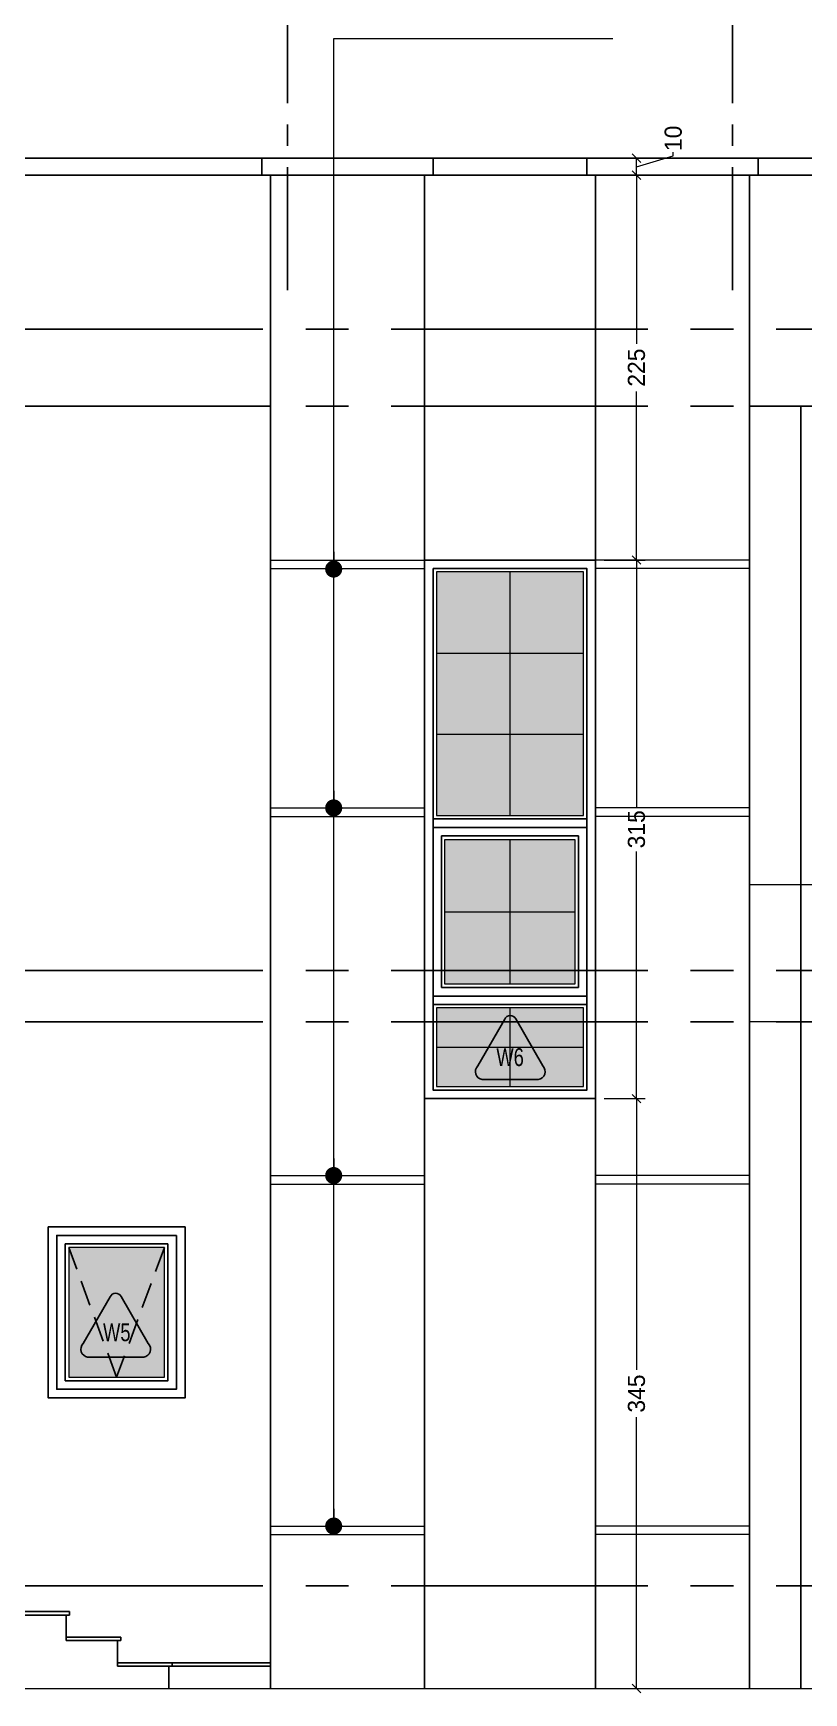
# Model space of a CAD drawing. Header units: centimetres. Extents: x 7997 to 116674, y 1017 to 13844.
# Drawn here: x 61108 to 61559, y 8886 to 9856 of the extents above; entities that cross this region are included whole.
import ezdxf

# ---------------------------------------------------------------- set-up
doc = ezdxf.new("R2010")
doc.units = ezdxf.units.CM
doc.header["$LTSCALE"] = 200
doc.header["$PDMODE"] = 2
doc.linetypes.add('A-106-Typical Floor Plan$0$HIDDEN', pattern=[0.375, 0.25, -0.125])
doc.linetypes.add('CENTER2', pattern=[1.125, 0.75, -0.125, 0.125, -0.125])
for name, color, linetype in [('AXIS', 9, 'CENTER2'), ('COL', 1, 'Continuous'), ('DIM', 11, 'Continuous'), ('STEP', 7, 'Continuous'), ('WIN', 6, 'Continuous'), ('WINDOR', 6, 'Continuous')]:
    doc.layers.add(name, color=color, linetype=linetype)
for name, color, linetype, lineweight in [('HAT', 8, 'Continuous', 9), ('Level 10', 7, 'Continuous', 0), ('TEXT', 6, 'Continuous', 18), ('WALL', 3, 'Continuous', 25)]:
    doc.layers.add(name, color=color, linetype=linetype, lineweight=lineweight)
doc.styles.add('SWISS', font='swisscl.ttf')
doc.styles.add('T2', font='')
doc.styles.get('T2').set_extended_font_data('Elisia')
doc.dimstyles.new('NORMAL', dxfattribs={"dimtxt": 18, "dimasz": 5, "dimexe": 5, "dimexo": 5, "dimgap": 1, "dimtad": 0, "dimdec": 0, "dimdsep": 46, "dimtxsty": 'T2', "dimblk1": 'OBLIQUE', "dimblk2": 'OBLIQUE', "dimsah": 1, "dimcen": 0.09, "dimclrd": 4, "dimclre": 4, "dimclrt": 6, "dimadec": 0, "dimazin": 0, "dimtfac": 1, "dimtdec": 0, "dimtofl": 0, "dimtmove": 1, "dimatfit": 2, "dimldrblk": 'OPEN30', "dimfxl": 0, "dimtolj": 1, "dimtzin": 0, "dimlwd": 5, "dimlwe": 5, "dimarcsym": 0})
doc.dimstyles.new('NORMAL-1', dxfattribs={"dimtxt": 10, "dimasz": 5, "dimexe": 5, "dimexo": 5, "dimgap": 1, "dimtad": 0, "dimdec": 0, "dimdsep": 46, "dimtxsty": 'T2', "dimblk1": 'OBLIQUE', "dimblk2": 'OBLIQUE', "dimsah": 1, "dimcen": 0.09, "dimclrd": 4, "dimclre": 4, "dimclrt": 6, "dimadec": 0, "dimazin": 0, "dimtfac": 1, "dimtdec": 0, "dimtofl": 0, "dimtmove": 1, "dimatfit": 3, "dimldrblk": 'OPEN30', "dimfxl": 0, "dimtolj": 1, "dimtzin": 0, "dimlwd": 5, "dimlwe": 5, "dimarcsym": 0})

# ---------------------------------------------------------------- blocks, each defined once
blk = doc.blocks.new('_OBLIQUE')
at = {"color": 0, "linetype": 'ByBlock'}
blk.add_line((-0.5, -0.5), (0.5, 0.5), dxfattribs=at)
blk = doc.blocks.new('DOT')
at = {"color": 0, "linetype": 'ByBlock'}
blk.add_line((-0.5, 0), (-1, 0), dxfattribs=at)
at = {"color": 0, "linetype": 'ByBlock', "const_width": 0.5}
blk.add_lwpolyline([(-0.25, 0, 1), (0.25, 0, 1)], format="xyb", close=True, dxfattribs=at)
blk = doc.blocks.new('*D911')
at = {"layer": 'Defpoints', "color": 0, "ltscale": 150, "transparency": 16777216}
for p in [(61436.9, 9233.17), (61460.87, 9233.17), (61436.9, 8888.17)]:
    blk.add_point(p, dxfattribs=at)
at = {"layer": 'DIM', "color": 4, "lineweight": 5, "ltscale": 150, "transparency": 16777216}
for p, q in [((61441.9, 9233.17), (61465.87, 9233.17)), ((61460.87, 9233.17), (61460.87, 9074.53)), ((61460.87, 8888.17), (61460.87, 9046.81)), ((61441.9, 8888.17), (61465.87, 8888.17))]:
    blk.add_line(p, q, dxfattribs=at)
at = {"layer": 'DIM', "color": 4, "lineweight": 5, "ltscale": 150, "transparency": 16777216, "xscale": 5, "yscale": 5, "zscale": 5}
for p, rotation in [((61460.87, 9233.17), 90), ((61460.87, 8888.17), 270)]:
    blk.add_blockref('_OBLIQUE', p, dxfattribs=dict(at, rotation=rotation))
at = {"layer": 'DIM', "color": 6, "ltscale": 150, "transparency": 16777216, "insert": (61460.87, 9060.67), "char_height": 10, "attachment_point": 5, "rotation": 90, "style": 'T2'}
blk.add_mtext('\\A1;345', dxfattribs=at)
blk = doc.blocks.new('_Open30')
at = {"color": 0, "linetype": 'ByBlock', "lineweight": -2}
for p, q in [((-1, 0.27), (0, 0)), ((0, 0), (-1, -0.27)), ((0, 0), (-1, 0))]:
    blk.add_line(p, q, dxfattribs=at)
blk = doc.blocks.new('*D912')
at = {"layer": 'Defpoints', "color": 0, "ltscale": 150, "transparency": 16777216}
for p in [(61436.9, 9548.17), (61460.87, 9548.17), (61436.9, 9233.17)]:
    blk.add_point(p, dxfattribs=at)
at = {"layer": 'DIM', "color": 4, "lineweight": 5, "ltscale": 150, "transparency": 16777216}
for p, q in [((61441.9, 9548.17), (61465.87, 9548.17)), ((61460.87, 9548.17), (61460.87, 9403.57)), ((61460.87, 9233.17), (61460.87, 9377.76)), ((61441.9, 9233.17), (61465.87, 9233.17))]:
    blk.add_line(p, q, dxfattribs=at)
at = {"layer": 'DIM', "color": 4, "lineweight": 5, "ltscale": 150, "transparency": 16777216, "xscale": 5, "yscale": 5, "zscale": 5}
for p, rotation in [((61460.87, 9548.17), 90), ((61460.87, 9233.17), 270)]:
    blk.add_blockref('_OBLIQUE', p, dxfattribs=dict(at, rotation=rotation))
at = {"layer": 'DIM', "color": 6, "ltscale": 150, "transparency": 16777216, "insert": (61460.87, 9390.67), "char_height": 10, "attachment_point": 5, "rotation": 90, "style": 'T2'}
blk.add_mtext('\\A1;315', dxfattribs=at)
blk = doc.blocks.new('*D913')
at = {"layer": 'Defpoints', "color": 0, "ltscale": 150, "transparency": 16777216}
for p in [(61460.87, 9773.17), (61460.87, 9773.17), (61436.9, 9548.17)]:
    blk.add_point(p, dxfattribs=at)
at = {"layer": 'DIM', "color": 4, "lineweight": 5, "ltscale": 150, "transparency": 16777216}
for p, q in [((61460.87, 9773.17), (61460.87, 9674.53)), ((61460.87, 9548.17), (61460.87, 9646.81)), ((61441.9, 9548.17), (61465.87, 9548.17))]:
    blk.add_line(p, q, dxfattribs=at)
at = {"layer": 'DIM', "color": 4, "lineweight": 5, "ltscale": 150, "transparency": 16777216, "xscale": 5, "yscale": 5, "zscale": 5}
for p, rotation in [((61460.87, 9773.17), 90), ((61460.87, 9548.17), 270)]:
    blk.add_blockref('_OBLIQUE', p, dxfattribs=dict(at, rotation=rotation))
at = {"layer": 'DIM', "color": 6, "ltscale": 150, "transparency": 16777216, "insert": (61460.87, 9660.67), "char_height": 10, "attachment_point": 5, "rotation": 90, "style": 'T2'}
blk.add_mtext('\\A1;225', dxfattribs=at)
blk = doc.blocks.new('*D914')
at = {"layer": 'Defpoints', "color": 0, "ltscale": 150, "transparency": 16777216}
for p in [(61460.87, 9783.17), (61460.87, 9783.17), (61460.87, 9773.17)]:
    blk.add_point(p, dxfattribs=at)
at = {"layer": 'DIM', "color": 4, "lineweight": 5, "ltscale": 150, "transparency": 16777216}
for p, q in [((61460.87, 9778.17), (61482.37, 9784.62)), ((61482.37, 9784.62), (61482.37, 9786.62)), ((61460.87, 9773.17), (61460.87, 9783.17))]:
    blk.add_line(p, q, dxfattribs=at)
at = {"layer": 'DIM', "color": 4, "lineweight": 5, "ltscale": 150, "transparency": 16777216, "xscale": 5, "yscale": 5, "zscale": 5}
for p, rotation in [((61460.87, 9783.17), 90), ((61460.87, 9773.17), 270)]:
    blk.add_blockref('_OBLIQUE', p, dxfattribs=dict(at, rotation=rotation))
at = {"layer": 'DIM', "color": 6, "ltscale": 150, "transparency": 16777216, "insert": (61482.37, 9794.76), "char_height": 10, "attachment_point": 5, "rotation": 90, "style": 'T2'}
blk.add_mtext('\\A1;10', dxfattribs=at)

msp = doc.modelspace()

# ---------------------------------------------------------------- hatches: boundary and pattern name
at = {"layer": 'WALL'}
h = msp.add_hatch(color=5, dxfattribs=at)
h.set_gradient(color1=(0, 0, 255), one_color=1, tint=1, name='INVHEMISPHERICAL')
h.paths.add_polyline_path([(61429.8975, 9286.1685), (61343.8975, 9286.1685), (61343.8975, 9240.1685), (61429.8975, 9240.1685)])
h.paths.add_polyline_path([(61348.8975, 9384.801), (61424.8975, 9384.801), (61424.8975, 9300.1685), (61348.8975, 9300.1685)])
h.paths.add_polyline_path([(61429.8975, 9541.1685), (61343.8975, 9541.1685), (61343.8975, 9398.801), (61429.8975, 9398.801)])
h = msp.add_hatch(color=5, dxfattribs=at)
h.set_gradient(color1=(0, 0, 255), one_color=1, tint=1, name='INVHEMISPHERICAL')
h.paths.add_polyline_path([(61184.8975, 9146.1685), (61128.8975, 9146.1685), (61128.8975, 9070.1685), (61184.8975, 9070.1685)])

# ---------------------------------------------------------------- linework, layer by layer
at = {"layer": 'AXIS', "ltscale": 0.5}
for p, q in [((61256.8975, 10115.396), (61256.8975, 9706.0325)), ((61516.8975, 10115.396), (61516.8975, 9706.0325))]:
    msp.add_line(p, q, dxfattribs=at)
at = {"layer": 'AXIS'}
for p, q in [((60417.4742, 9783.1685), (62658.1136, 9783.1685)), ((60417.4742, 9683.1685), (62658.1136, 9683.1685)), ((60417.4742, 9638.1685), (62658.1136, 9638.1685)), ((60417.4742, 9308.1685), (62658.1136, 9308.1685)), ((60417.4742, 9278.1685), (62658.1136, 9278.1685)), ((60417.4742, 8948.1685), (62658.1136, 8948.1685))]:
    msp.add_line(p, q, dxfattribs=at)
at = {"layer": 'COL', "ltscale": 150}
for p, q in [((61241.8975, 9783.1685), (60756.8975, 9783.1685)), ((62201.8975, 9783.1685), (61241.8975, 9783.1685)), ((61241.8975, 9773.1685), (61241.8975, 9783.1685)), ((61341.8975, 9773.1685), (61341.8975, 9783.1685)), ((61431.8975, 9773.1685), (61431.8975, 9783.1685)), ((61531.8975, 9773.1685), (61531.8975, 9783.1685)), ((61241.8975, 9773.1685), (60756.8975, 9773.1685)), ((62201.8975, 9773.1685), (61241.8975, 9773.1685)), ((61246.8975, 9773.1685), (61246.8975, 8888.1685)), ((61336.8975, 8888.1685), (61336.8975, 9773.1685)), ((61436.8975, 8888.1685), (61436.8975, 9773.1685)), ((61526.8975, 9773.1685), (61526.8975, 8888.1685)), ((60841.8975, 9638.1685), (61246.8975, 9638.1685)), ((61526.8975, 9638.1685), (61941.8975, 9638.1685))]:
    msp.add_line(p, q, dxfattribs=at)
at = {"layer": 'HAT', "ltscale": 150}
for p, q in [((61246.8975, 9548.1685), (61336.8975, 9548.1685)), ((61246.8975, 9543.1685), (61336.8975, 9543.1685)), ((61526.8975, 9548.1685), (61436.8975, 9548.1685)), ((61526.8975, 9543.1685), (61436.8975, 9543.1685)), ((61246.8975, 9403.1685), (61336.8975, 9403.1685)), ((61246.8975, 9398.1685), (61336.8975, 9398.1685)), ((61526.8975, 9403.1685), (61436.8975, 9403.1685)), ((61526.8975, 9398.1685), (61436.8975, 9398.1685)), ((61246.8975, 9188.1685), (61336.8975, 9188.1685)), ((61246.8975, 9183.1685), (61336.8975, 9183.1685)), ((61526.8975, 9188.1685), (61436.8975, 9188.1685)), ((61526.8975, 9183.1685), (61436.8975, 9183.1685)), ((61246.8975, 8983.1685), (61336.8975, 8983.1685)), ((61246.8975, 8978.1685), (61336.8975, 8978.1685)), ((61526.8975, 8983.1685), (61436.8975, 8983.1685)), ((61526.8975, 8978.1685), (61436.8975, 8978.1685))]:
    msp.add_line(p, q, dxfattribs=at)
at = {"layer": 'HAT'}
for p, q in [((61386.8975, 9541.1685), (61386.8975, 9398.801)), ((61343.8975, 9493.7126), (61429.8975, 9493.7126)), ((61343.8975, 9446.2568), (61429.8975, 9446.2568)), ((61386.8975, 9384.801), (61386.8975, 9300.1685)), ((61941.8975, 9358.1685), (61526.8975, 9358.1685)), ((61348.8975, 9342.4847), (61424.8975, 9342.4847)), ((61386.8975, 9286.1685), (61386.8975, 9240.1685)), ((61941.8975, 9278.1685), (61526.8975, 9278.1685)), ((61343.8975, 9263.1685), (61429.8975, 9263.1685))]:
    msp.add_line(p, q, dxfattribs=at)
for points in [[(61429.8975, 9541.1685), (61343.8975, 9541.1685), (61343.8975, 9398.801), (61429.8975, 9398.801)], [(61348.8975, 9384.801), (61424.8975, 9384.801), (61424.8975, 9300.1685), (61348.8975, 9300.1685)], [(61429.8975, 9286.1685), (61343.8975, 9286.1685), (61343.8975, 9240.1685), (61429.8975, 9240.1685)], [(61184.8975, 9146.1685), (61128.8975, 9146.1685), (61128.8975, 9070.1685), (61184.8975, 9070.1685)]]:
    msp.add_lwpolyline(points, close=True, dxfattribs=at)
at = {"layer": 'Level 10'}
msp.add_line((60417.4742, 8888.1685), (62658.1136, 8888.1685), dxfattribs=at)
at = {"layer": 'STEP'}
for p, q in [((61129.3975, 8933.1685), (61097.3975, 8933.1685)), ((61127.3975, 8931.1685), (61097.3975, 8931.1685)), ((61127.3975, 8931.1685), (61127.3975, 8916.1685)), ((61129.3975, 8931.1685), (61127.3975, 8931.1685)), ((61129.3975, 8933.1685), (61129.3975, 8931.1685)), ((61159.3975, 8918.1685), (61127.3975, 8918.1685)), ((61157.3975, 8916.1685), (61127.3975, 8916.1685)), ((61159.3975, 8916.1685), (61157.3975, 8916.1685)), ((61157.3975, 8916.1685), (61157.3975, 8901.1685)), ((61159.3975, 8916.1685), (61159.3975, 8918.1685)), ((61157.3975, 8903.1685), (61246.8975, 8903.1685)), ((61246.8975, 8901.1685), (61157.3975, 8901.1685)), ((61187.3975, 8901.1685), (61187.3975, 8888.1685)), ((61189.3975, 8901.1685), (61187.3975, 8901.1685)), ((61189.3975, 8903.1685), (61189.3975, 8901.1685))]:
    msp.add_line(p, q, dxfattribs=at)
for points in [[(61383.7886, 9279.6133, -0.64981449), (61390.2486, 9279.7526), (61406.0994, 9252.2982, -0.61363207), (61403.463, 9244.3752), (61370.6546, 9244.3752, -0.61363207), (61368.0182, 9252.2982)], [(61153.1044, 9117.2392, -0.64981449), (61159.5644, 9117.3784), (61175.4152, 9089.924, -0.61363207), (61172.7788, 9082.0011), (61139.9703, 9082.0011, -0.61363207), (61137.334, 9089.924)]]:
    msp.add_lwpolyline(points, format="xyb", close=True, dxfattribs=at)
at = {"layer": 'WALL'}
for p, q in [((61336.8975, 9548.1685), (61336.8975, 9233.1685)), ((61436.8975, 9548.1685), (61436.8975, 9233.1685)), ((61436.8975, 9233.1685), (61336.8975, 9233.1685))]:
    msp.add_line(p, q, dxfattribs=at)
at = {"layer": 'WALL', "ltscale": 150}
msp.add_line((61336.8975, 9548.1685), (61436.8975, 9548.1685), dxfattribs=at)
at = {"layer": 'WALL'}
msp.add_lwpolyline([(61196.8975, 9158.1685), (61116.8975, 9158.1685), (61116.8975, 9058.1685), (61196.8975, 9058.1685)], close=True, dxfattribs=at)
at = {"layer": 'WALL', "color": 8, "linetype": 'A-106-Typical Floor Plan$0$HIDDEN', "ltscale": 0.3}
msp.add_lwpolyline([(61184.8975, 9146.1685), (61156.8975, 9070.1685), (61128.8975, 9146.1685)], dxfattribs=at)
at = {"layer": 'WIN', "ltscale": 150}
msp.add_line((61556.8975, 9638.1685), (61556.8975, 8888.1685), dxfattribs=at)
at = {"layer": 'WIN'}
for points in [[(61191.8975, 9153.1685), (61121.8975, 9153.1685), (61121.8975, 9063.1685), (61191.8975, 9063.1685)], [(61186.8975, 9148.1685), (61126.8975, 9148.1685), (61126.8975, 9068.1685), (61186.8975, 9068.1685)]]:
    msp.add_lwpolyline(points, close=True, dxfattribs=at)
at = {"layer": 'WINDOR'}
msp.add_lwpolyline([(61341.8975, 9543.1685), (61341.8975, 9238.1685), (61431.8975, 9238.1685), (61431.8975, 9543.1685), (61341.8975, 9543.1685)], dxfattribs=at)
for points in [[(61431.8975, 9396.801), (61341.8975, 9396.801), (61341.8975, 9391.801), (61431.8975, 9391.801)], [(61346.8975, 9386.801), (61426.8975, 9386.801), (61426.8975, 9298.1685), (61346.8975, 9298.1685)], [(61431.8975, 9293.1685), (61341.8975, 9293.1685), (61341.8975, 9288.1685), (61431.8975, 9288.1685)]]:
    msp.add_lwpolyline(points, close=True, dxfattribs=at)

# ---------------------------------------------------------------- texts
at = {"layer": 'TEXT', "style": 'SWISS'}
for s, p in [('W6', (61378.925, 9252.2213)), ('W5', (61148.985, 9091.3148))]:
    msp.add_text(s, height=10.45094, dxfattribs=at).set_placement(p)

# ---------------------------------------------------------------- dimensions: what is measured, and where the dimension line sits
at = {"layer": 'DIM', "ltscale": 150}
for base, p1, p2, picture, middle in [((61460.8718, 9783.1685), (61460.8718, 9773.1685), (61460.8718, 9783.1685), '*D914', (61482.3718, 9787.6185)), ((61460.8718, 9773.1685), (61436.8975, 9548.1685), (61460.8718, 9773.1685), '*D913', (61460.8718, 9660.6685)), ((61460.8718, 9548.1685), (61436.8975, 9233.1685), (61436.8975, 9548.1685), '*D912', (61460.8718, 9390.6685)), ((61460.8718, 9233.1685), (61436.8975, 8888.1685), (61436.8975, 9233.1685), '*D911', (61460.8718, 9060.6685))]:
    dim = msp.add_linear_dim(base=base, p1=p1, p2=p2, angle=90, dimstyle='NORMAL-1', dxfattribs=at)
    dim.commit()
    dim.dimension.update_dxf_attribs({"geometry": picture, "text_midpoint": middle})

# ---------------------------------------------------------------- leaders
at = {"layer": 'COL', "ltscale": 1.5}
for points in [[(61283.8224, 9542.8638), (61283.8224, 9853.1032), (61447.0013, 9853.1032)], [(61283.8224, 9188.1685), (61283.8224, 9853.1032), (61447.0013, 9853.1032)], [(61283.8224, 8983.1685), (61283.8224, 9853.1032), (61447.0013, 9853.1032)], [(61283.8224, 9403.1685), (61283.8224, 9853.1032), (61447.0013, 9853.1032)]]:
    msp.add_leader(points, dimstyle='NORMAL', override={"dimasz": 10, "dimldrblk": 'DOT'}, dxfattribs=at)

doc.saveas('drawing.dxf')
